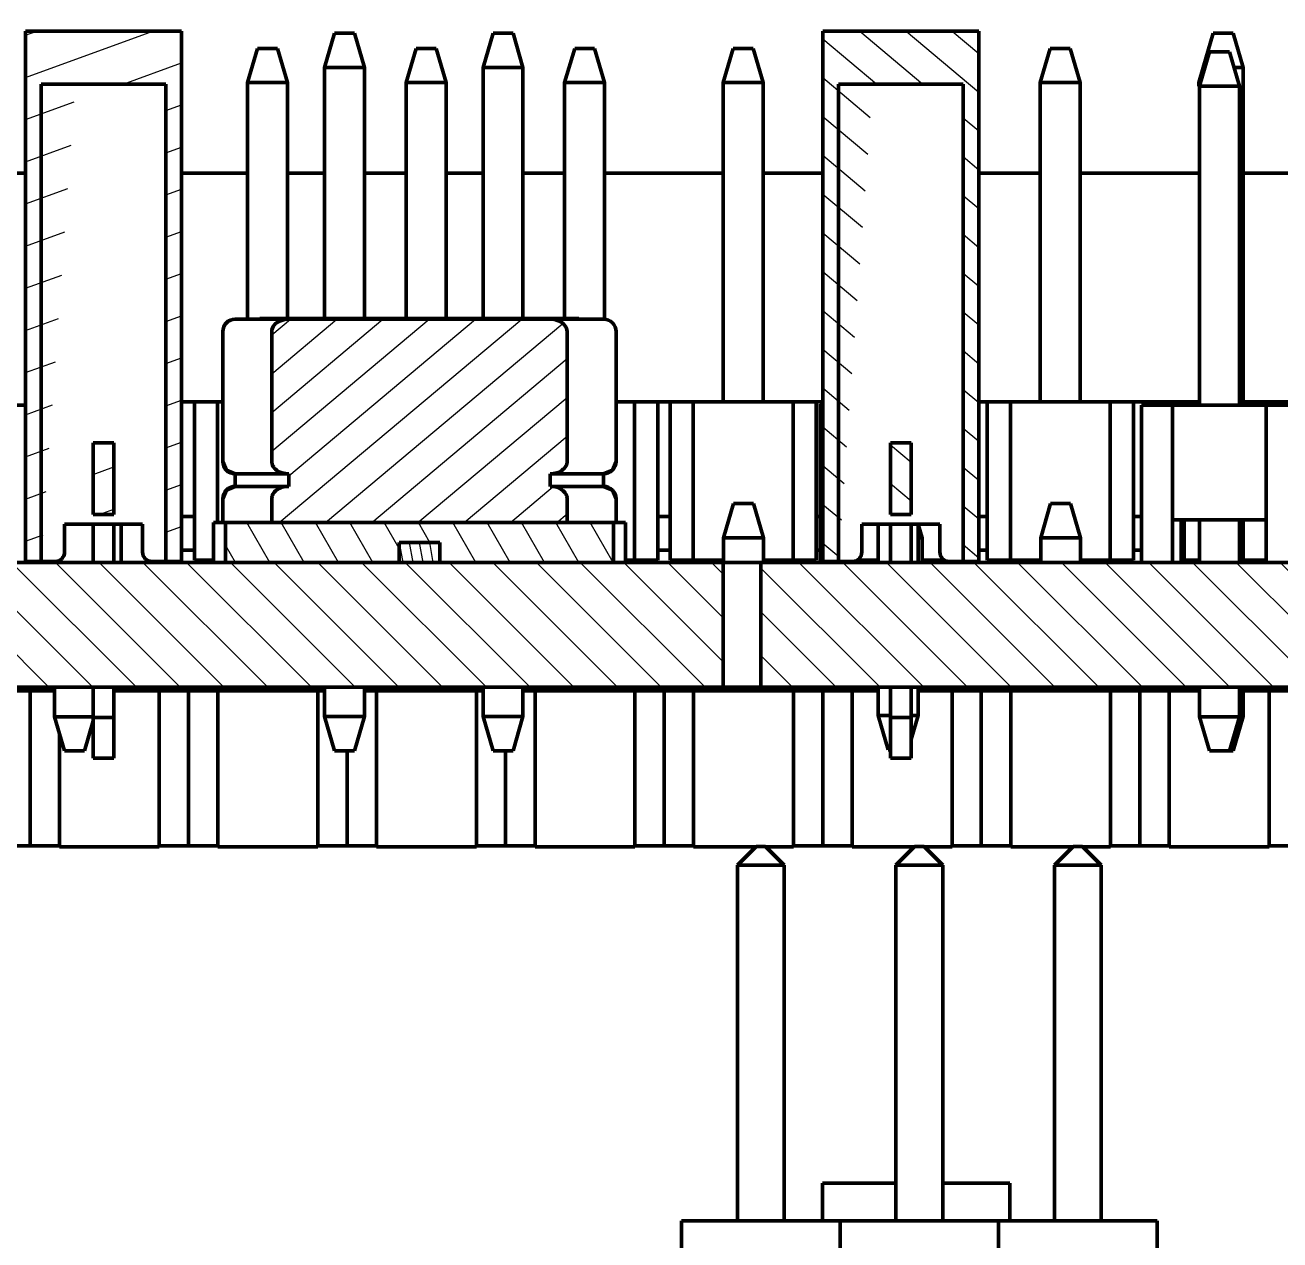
# Model space of a CAD drawing. Header units: inches. Extents: x -2049 to -860, y -317 to 524.
# Drawn here: x -1107.78 to -1094.38, y 76.03 to 89.01 of the extents above; entities that cross this region are included whole.
import ezdxf

# ---------------------------------------------------------------- set-up
doc = ezdxf.new("R2010")
doc.units = ezdxf.units.IN
doc.header["$LTSCALE"] = 2.574606
doc.header["$MEASUREMENT"] = 0
doc.header["$PDMODE"] = 3
doc.header["$PDSIZE"] = 0.3125
doc.layers.get('0').update_dxf_attribs({"linetype": 'CONTINUOUS', "lineweight": 50})
doc.layers.get('Defpoints').update_dxf_attribs({"linetype": 'CONTINUOUS'})
doc.layers.add('dim', color=7, linetype='CONTINUOUS', lineweight=9)
doc.layers.add('细实线', color=7, linetype='CONTINUOUS', lineweight=9)
doc.styles.add('TEXTSTYLE_1', font='gdt', dxfattribs={"width": 0.8})
doc.dimstyles.new('ISO-25$0', dxfattribs={"dimtxt": 5, "dimasz": 5, "dimexe": 1.25, "dimexo": 0.625, "dimtad": 1, "dimdec": 0, "dimlfac": 1.5, "dimdsep": 46, "dimtxsty": 'TEXTSTYLE_1', "dimcen": 2.5, "dimclrd": 256, "dimclre": 256, "dimclrt": 256, "dimadec": 0, "dimazin": 0, "dimtfac": 1, "dimtdec": 0, "dimtmove": 0, "dimatfit": 3, "dimfxl": 1, "dimlwd": 25, "dimarcsym": 0})

# ---------------------------------------------------------------- blocks, each defined once
blk = doc.blocks.new('*D56')
at = {"layer": 'Defpoints', "color": 0, "transparency": 16777216}
for p in [(-1218.049, 403.303), (-1091.407, 403.303), (-1171.593, 52.37)]:
    blk.add_point(p, dxfattribs=at)
at = {"layer": 'dim', "lineweight": -2, "transparency": 16777216}
for p, q in [((-1092.032, 403.303), (-1219.299, 403.303)), ((-1172.218, 52.37), (-1219.299, 52.37))]:
    blk.add_line(p, q, dxfattribs=at)
at = {"layer": 'dim', "lineweight": 25, "transparency": 16777216}
blk.add_line((-1218.049, 57.37), (-1218.049, 398.303), dxfattribs=at)
at = {"layer": 'dim', "transparency": 16777216}
for points in [[(-1218.882, 398.303), (-1217.215, 398.303), (-1218.049, 403.303)], [(-1218.882, 57.37), (-1217.215, 57.37), (-1218.049, 52.37)]]:
    blk.add_solid(points, dxfattribs=at)
at = {"layer": 'dim', "transparency": 16777216, "insert": (-1221.174, 224.866), "char_height": 5, "attachment_point": 5, "rotation": 90, "style": 'TEXTSTYLE_1'}
blk.add_mtext('526', dxfattribs=at)
blk = doc.blocks.new('*D57')
at = {"layer": 'Defpoints', "color": 0, "transparency": 16777216}
for p in [(-1231.845, 446.968), (-1055.93, 446.968), (-1171.593, 52.37)]:
    blk.add_point(p, dxfattribs=at)
at = {"layer": 'dim', "lineweight": -2, "transparency": 16777216}
for p, q in [((-1056.555, 446.968), (-1233.095, 446.968)), ((-1172.218, 52.37), (-1233.095, 52.37))]:
    blk.add_line(p, q, dxfattribs=at)
at = {"layer": 'dim', "lineweight": 25, "transparency": 16777216}
blk.add_line((-1231.845, 57.37), (-1231.845, 441.968), dxfattribs=at)
at = {"layer": 'dim', "transparency": 16777216}
for points in [[(-1232.678, 441.968), (-1231.011, 441.968), (-1231.845, 446.968)], [(-1232.678, 57.37), (-1231.011, 57.37), (-1231.845, 52.37)]]:
    blk.add_solid(points, dxfattribs=at)
at = {"layer": 'dim', "transparency": 16777216, "insert": (-1234.97, 248.072), "char_height": 5, "attachment_point": 5, "rotation": 90, "style": 'TEXTSTYLE_1'}
blk.add_mtext('592', dxfattribs=at)
blk = doc.blocks.new('*D59')
at = {"layer": 'Defpoints', "color": 0, "transparency": 16777216}
for p in [(-1163.703, 98.502), (-956.437, 71.503), (-956.437, 39.031)]:
    blk.add_point(p, dxfattribs=at)
at = {"layer": 'dim', "lineweight": -2, "transparency": 16777216}
for p, q in [((-1163.703, 97.877), (-1163.703, 37.781)), ((-956.437, 70.878), (-956.437, 37.781))]:
    blk.add_line(p, q, dxfattribs=at)
at = {"layer": 'dim', "lineweight": 25, "transparency": 16777216}
blk.add_line((-1158.703, 39.031), (-961.437, 39.031), dxfattribs=at)
at = {"layer": 'dim', "transparency": 16777216}
for points in [[(-1158.703, 39.864), (-1158.703, 38.197), (-1163.703, 39.031)], [(-961.437, 39.864), (-961.437, 38.197), (-956.437, 39.031)]]:
    blk.add_solid(points, dxfattribs=at)
at = {"layer": 'dim', "transparency": 16777216, "insert": (-1060.684, 42.156), "char_height": 5, "attachment_point": 5, "style": 'TEXTSTYLE_1'}
blk.add_mtext('311', dxfattribs=at)

msp = doc.modelspace()

# ---------------------------------------------------------------- hatches: boundary and pattern name
at = {"layer": '细实线', "linetype": 'Continuous'}
h = msp.add_hatch(dxfattribs=at)
h.set_pattern_fill('ANSI31', color=256, scale=0.133333, angle=155, style=0)
h.set_pattern_definition([(200, (-1850.8669, 3648.15607), (0.144788527, -0.39780321), [])])
edge = h.paths.add_edge_path()
edge.add_line((-1106.278, 83.28), (-1106.111, 83.28))
edge.add_line((-1106.278, 83.28), (-1106.278, 88.379))
edge.add_line((-1106.278, 88.379), (-1106.645, 88.379))
edge.add_line((-1106.645, 88.38), (-1107.245, 88.38))
edge.add_line((-1107.611, 88.379), (-1107.245, 88.379))
edge.add_line((-1107.611, 83.28), (-1107.611, 88.379))
edge.add_line((-1107.611, 83.28), (-1107.778, 83.28))
edge.add_line((-1107.778, 83.28), (-1107.778, 88.946))
edge.add_line((-1107.778, 88.946), (-1106.111, 88.946))
edge.add_line((-1106.111, 83.28), (-1106.111, 88.946))
edge = h.paths.add_edge_path()
edge.add_line((-1106.834, 83.782), (-1106.834, 84.548))
edge.add_line((-1106.834, 83.782), (-1107.056, 83.782))
edge.add_line((-1107.056, 83.782), (-1107.056, 84.548))
edge.add_line((-1107.056, 84.548), (-1106.834, 84.548))
h = msp.add_hatch(dxfattribs=at)
h.set_pattern_fill('ANSI31', color=256, scale=0.1, angle=-85, style=0)
h.set_pattern_definition([(320, (-1850.8669, 3648.15607), (0.204085066, 0.24321911), [])])
edge = h.paths.add_edge_path()
edge.add_line((-1097.763, 83.28), (-1097.596, 83.28))
edge.add_line((-1097.763, 83.28), (-1097.763, 88.379))
edge.add_line((-1097.763, 88.379), (-1098.13, 88.379))
edge.add_line((-1098.13, 88.38), (-1098.73, 88.38))
edge.add_line((-1099.096, 88.379), (-1098.73, 88.379))
edge.add_line((-1099.096, 83.28), (-1099.096, 88.379))
edge.add_line((-1099.096, 83.28), (-1099.263, 83.28))
edge.add_line((-1099.263, 83.28), (-1099.263, 88.946))
edge.add_line((-1099.263, 88.946), (-1097.596, 88.946))
edge.add_line((-1097.596, 83.28), (-1097.596, 88.946))
edge = h.paths.add_edge_path()
edge.add_line((-1098.319, 83.782), (-1098.319, 84.548))
edge.add_line((-1098.319, 83.782), (-1098.541, 83.782))
edge.add_line((-1098.541, 83.782), (-1098.541, 84.548))
edge.add_line((-1098.541, 84.548), (-1098.319, 84.548))
h = msp.add_hatch(dxfattribs=at)
h.set_pattern_fill('ANSI31', color=256, scale=0.1, angle=-5, style=0)
h.set_pattern_definition([(40, (-1850.8669, 3648.15607), (-0.204085066, 0.24321911), [])])
edge = h.paths.add_edge_path()
edge.add_line((-1104.966, 85.869), (-1102.176, 85.869))
edge.add_spline(control_points=[(-1101.994, 85.736), (-1101.994, 85.763), (-1102.013, 85.809), (-1102.084, 85.858), (-1102.142, 85.869), (-1102.176, 85.869)], knot_values=[0, 0, 0, 0, 0.333333, 0.666667, 1, 1, 1, 1], degree=3, periodic=0)
edge.add_line((-1101.994, 85.736), (-1101.994, 84.349))
edge.add_spline(control_points=[(-1102.046, 84.255), (-1102.028, 84.268), (-1102.003, 84.297), (-1101.994, 84.331), (-1101.994, 84.349)], knot_values=[0, 0, 0, 0, 0.5, 1, 1, 1, 1], degree=3, periodic=0)
edge.add_spline(control_points=[(-1102.176, 84.216), (-1102.15, 84.216), (-1102.103, 84.223), (-1102.063, 84.242), (-1102.046, 84.255)], knot_values=[0, 0, 0, 0, 0.5, 1, 1, 1, 1], degree=3, periodic=0)
edge.add_line((-1102.176, 84.216), (-1102.176, 84.082))
edge.add_spline(control_points=[(-1102.046, 84.043), (-1102.063, 84.056), (-1102.103, 84.075), (-1102.15, 84.082), (-1102.176, 84.082)], knot_values=[0, 0, 0, 0, 0.5, 1, 1, 1, 1], degree=3, periodic=0)
edge.add_spline(control_points=[(-1101.994, 83.949), (-1101.994, 83.968), (-1102.003, 84.002), (-1102.029, 84.031), (-1102.046, 84.043)], knot_values=[0, 0, 0, 0, 0.5, 1, 1, 1, 1], degree=3, periodic=0)
edge.add_line((-1101.994, 83.949), (-1101.994, 83.696))
edge.add_line((-1105.149, 83.696), (-1101.994, 83.696))
edge.add_line((-1105.149, 83.949), (-1105.149, 83.696))
edge.add_spline(control_points=[(-1105.096, 84.043), (-1105.113, 84.031), (-1105.139, 84.002), (-1105.149, 83.968), (-1105.149, 83.949)], knot_values=[0, 0, 0, 0, 0.5, 1, 1, 1, 1], degree=3, periodic=0)
edge.add_spline(control_points=[(-1104.966, 84.082), (-1104.992, 84.082), (-1105.039, 84.075), (-1105.079, 84.056), (-1105.096, 84.043)], knot_values=[0, 0, 0, 0, 0.5, 1, 1, 1, 1], degree=3, periodic=0)
edge.add_line((-1104.966, 84.216), (-1104.966, 84.082))
edge.add_spline(control_points=[(-1105.096, 84.255), (-1105.079, 84.242), (-1105.039, 84.223), (-1104.992, 84.216), (-1104.966, 84.216)], knot_values=[0, 0, 0, 0, 0.5, 1, 1, 1, 1], degree=3, periodic=0)
edge.add_spline(control_points=[(-1105.149, 84.349), (-1105.149, 84.331), (-1105.139, 84.297), (-1105.114, 84.268), (-1105.096, 84.255)], knot_values=[0, 0, 0, 0, 0.5, 1, 1, 1, 1], degree=3, periodic=0)
edge.add_line((-1105.149, 85.736), (-1105.149, 84.349))
edge.add_spline(control_points=[(-1104.966, 85.869), (-1105, 85.869), (-1105.058, 85.858), (-1105.129, 85.809), (-1105.149, 85.763), (-1105.149, 85.736)], knot_values=[0, 0, 0, 0, 0.333333, 0.666667, 1, 1, 1, 1], degree=3, periodic=0)
h = msp.add_hatch(dxfattribs=at)
h.set_pattern_fill('ANSI31', color=256, scale=0.1, angle=75, style=0)
h.set_pattern_definition([(120, (-1850.8669, 3648.15607), (-0.274963065, -0.15875), [])])
edge = h.paths.add_edge_path()
edge.add_line((-1103.788, 83.482), (-1103.354, 83.482))
edge.add_line((-1103.788, 83.269), (-1103.788, 83.482))
edge.add_line((-1103.788, 83.269), (-1105.642, 83.269))
edge.add_line((-1105.642, 83.269), (-1105.642, 83.696))
edge.add_line((-1101.5, 83.696), (-1105.642, 83.696))
edge.add_line((-1101.5, 83.269), (-1101.5, 83.696))
edge.add_line((-1101.5, 83.269), (-1103.354, 83.269))
edge.add_line((-1103.354, 83.482), (-1103.354, 83.269))
h = msp.add_hatch(dxfattribs=at)
h.set_pattern_fill('ANSI31', color=256, scale=0.033333, angle=235, style=0)
h.set_pattern_definition([(280, (-1850.8669, 3648.15607), (0.104225487, 0.0183777655), [])])
edge = h.paths.add_edge_path()
edge.add_line((-1103.788, 83.269), (-1103.354, 83.269))
edge.add_line((-1103.788, 83.269), (-1103.788, 83.482))
edge.add_line((-1103.788, 83.482), (-1103.354, 83.482))
edge.add_line((-1103.354, 83.482), (-1103.354, 83.269))
h = msp.add_hatch(dxfattribs=at)
h.set_pattern_fill('DEFAULT__45', color=256, scale=0.330309, angle=-45, style=0, pattern_type=0)
h.set_pattern_definition([(315, (-1203.72353, 1516.91895), (0.23356371, 0.23356371), [])])
edge = h.paths.add_edge_path()
edge.add_line((-1115.495, 81.936), (-1115.495, 83.269))
edge.add_line((-1114.002, 83.269), (-1115.495, 83.269))
edge.add_line((-1114.002, 83.269), (-1114.002, 81.936))
edge.add_line((-1114.002, 81.936), (-1115.495, 81.936))
edge = h.paths.add_edge_path()
edge.add_line((-1074.319, 81.936), (-1081.143, 81.936))
edge.add_line((-1081.143, 83.269), (-1081.143, 81.936))
edge.add_line((-1074.319, 83.269), (-1081.143, 83.269))
edge.add_line((-1074.319, 83.269), (-1074.319, 81.936))
edge = h.paths.add_edge_path()
edge.add_line((-1081.672, 81.936), (-1099.924, 81.936))
edge.add_line((-1099.924, 83.269), (-1099.924, 81.936))
edge.add_line((-1081.672, 83.269), (-1099.924, 83.269))
edge.add_line((-1081.672, 83.269), (-1081.672, 81.936))
edge = h.paths.add_edge_path()
edge.add_line((-1100.326, 81.936), (-1113.473, 81.936))
edge.add_line((-1113.473, 83.269), (-1113.473, 81.936))
edge.add_line((-1100.326, 83.269), (-1113.473, 83.269))
edge.add_line((-1100.326, 83.269), (-1100.326, 81.936))
h = msp.add_hatch(dxfattribs=at)
h.set_pattern_fill('DEFAULT__50', color=256, scale=2.172159, angle=75, style=0, pattern_type=0)
h.set_pattern_definition([(75, (-1203.7235, 1516.919), (-2.0981447, 0.5621962), [])])
edge = h.paths.add_edge_path()
edge.add_line((-961.437, 70.169), (-978.437, 70.169))
edge.add_spline(control_points=[(-959.437, 72.169), (-959.437, 70.998), (-960.266, 70.169), (-961.437, 70.169)], knot_values=[0, 0, 0, 0, 1, 1, 1, 1], weights=[1, 0.804738, 0.804738, 1], degree=3, periodic=0)
edge.add_line((-959.437, 81.502), (-959.437, 72.169))
edge.add_line((-959.437, 81.502), (-958.437, 81.502))
edge.add_line((-958.437, 81.502), (-958.437, 72.169))
edge.add_spline(control_points=[(-958.437, 72.169), (-958.437, 70.412), (-959.68, 69.169), (-961.437, 69.169)], knot_values=[0, 0, 0, 0, 1, 1, 1, 1], weights=[1, 0.804738, 0.804738, 1], degree=3, periodic=0)
edge.add_line((-961.437, 69.169), (-978.437, 69.169))
edge.add_line((-978.437, 69.169), (-978.437, 70.169))
edge = h.paths.add_edge_path()
edge.add_line((-1045.101, 70.169), (-1151.427, 70.169))
edge.add_line((-1045.101, 69.169), (-1045.101, 70.169))
edge.add_line((-1045.101, 69.169), (-1151.427, 69.169))
edge.add_line((-1151.427, 69.169), (-1151.427, 70.169))
edge = h.paths.add_edge_path()
edge.add_line((-1157.093, 70.169), (-1163.503, 70.169))
edge.add_line((-1157.093, 69.169), (-1157.093, 70.169))
edge.add_line((-1157.093, 69.169), (-1163.503, 69.169))
edge.add_line((-1163.503, 70.169), (-1163.503, 69.169))

# ---------------------------------------------------------------- linework, layer by layer
at = {"color": 7, "linetype": 'Continuous'}
for p, q in [((-1107.778, 83.28), (-1107.778, 88.946)), ((-1107.778, 88.946), (-1106.111, 88.946)), ((-1107.778, 83.28), (-1107.778, 88.946)), ((-1107.778, 88.946), (-1106.111, 88.946)), ((-1106.111, 83.28), (-1106.111, 88.946)), ((-1106.111, 83.28), (-1106.111, 88.946)), ((-1104.585, 88.557), (-1104.478, 88.923)), ((-1104.478, 88.923), (-1104.265, 88.923)), ((-1104.265, 88.923), (-1104.158, 88.557)), ((-1102.891, 88.557), (-1102.785, 88.923)), ((-1102.785, 88.923), (-1102.571, 88.923)), ((-1102.571, 88.923), (-1102.465, 88.557)), ((-1099.263, 83.28), (-1099.263, 88.946)), ((-1099.263, 88.946), (-1097.596, 88.946)), ((-1099.263, 83.28), (-1099.263, 88.946)), ((-1099.263, 88.946), (-1097.596, 88.946)), ((-1097.596, 83.28), (-1097.596, 88.946)), ((-1097.596, 83.28), (-1097.596, 88.946)), ((-1095.202, 88.557), (-1095.095, 88.923)), ((-1095.095, 88.923), (-1094.882, 88.923)), ((-1094.882, 88.923), (-1094.775, 88.557)), ((-1105.3, 88.76), (-1105.406, 88.396)), ((-1105.086, 88.76), (-1105.3, 88.76)), ((-1104.98, 88.396), (-1105.086, 88.76)), ((-1103.606, 88.76), (-1103.713, 88.396)), ((-1103.393, 88.76), (-1103.606, 88.76)), ((-1103.286, 88.396), (-1103.393, 88.76)), ((-1101.913, 88.76), (-1102.02, 88.396)), ((-1101.7, 88.76), (-1101.913, 88.76)), ((-1101.593, 88.396), (-1101.7, 88.76)), ((-1100.22, 88.76), (-1100.326, 88.396)), ((-1100.006, 88.76), (-1100.22, 88.76)), ((-1099.9, 88.396), (-1100.006, 88.76)), ((-1096.833, 88.76), (-1096.94, 88.396)), ((-1096.62, 88.76), (-1096.833, 88.76)), ((-1096.513, 88.396), (-1096.62, 88.76)), ((-1095.134, 88.723), (-1095.24, 88.359)), ((-1095.134, 88.723), (-1094.92, 88.723)), ((-1094.92, 88.723), (-1094.814, 88.359)), ((-1104.585, 85.869), (-1104.585, 88.557)), ((-1104.585, 88.557), (-1104.158, 88.557)), ((-1102.891, 85.869), (-1102.891, 88.557)), ((-1102.891, 88.557), (-1102.465, 88.557)), ((-1095.2, 88.556), (-1095.247, 88.396)), ((-1095.202, 88.49), (-1095.202, 88.557)), ((-1095.202, 88.557), (-1095.182, 88.557)), ((-1094.871, 88.557), (-1094.775, 88.557)), ((-1094.775, 88.557), (-1094.775, 84.95)), ((-1107.611, 88.379), (-1107.245, 88.379)), ((-1107.611, 83.28), (-1107.611, 88.379)), ((-1107.611, 83.28), (-1107.611, 88.379)), ((-1107.611, 88.379), (-1107.245, 88.379)), ((-1106.645, 88.38), (-1107.245, 88.38)), ((-1106.645, 88.38), (-1107.245, 88.38)), ((-1106.278, 88.379), (-1106.645, 88.379)), ((-1106.278, 88.379), (-1106.645, 88.379)), ((-1106.278, 83.28), (-1106.278, 88.379)), ((-1106.278, 83.28), (-1106.278, 88.379)), ((-1105.406, 88.396), (-1105.406, 85.869)), ((-1105.406, 88.396), (-1104.98, 88.396)), ((-1104.98, 85.869), (-1104.98, 88.396)), ((-1103.713, 88.396), (-1103.713, 85.869)), ((-1103.713, 88.396), (-1103.286, 88.396)), ((-1103.286, 85.869), (-1103.286, 88.396)), ((-1102.02, 88.396), (-1102.02, 85.869)), ((-1102.02, 88.396), (-1101.593, 88.396)), ((-1101.593, 85.869), (-1101.593, 88.396)), ((-1100.326, 88.396), (-1100.326, 84.987)), ((-1100.326, 88.396), (-1099.9, 88.396)), ((-1099.9, 84.987), (-1099.9, 88.396)), ((-1099.096, 88.379), (-1098.73, 88.379)), ((-1099.096, 83.28), (-1099.096, 88.379)), ((-1099.096, 83.28), (-1099.096, 88.379)), ((-1099.096, 88.379), (-1098.73, 88.379)), ((-1098.13, 88.38), (-1098.73, 88.38)), ((-1098.13, 88.38), (-1098.73, 88.38)), ((-1097.763, 88.379), (-1098.13, 88.379)), ((-1097.763, 88.379), (-1098.13, 88.379)), ((-1097.763, 83.28), (-1097.763, 88.379)), ((-1097.763, 83.28), (-1097.763, 88.379)), ((-1096.94, 88.396), (-1096.94, 84.987)), ((-1096.94, 88.396), (-1096.513, 88.396)), ((-1096.513, 84.987), (-1096.513, 88.396)), ((-1095.247, 88.396), (-1095.247, 88.359)), ((-1095.247, 88.396), (-1095.229, 88.396)), ((-1095.24, 88.359), (-1095.24, 84.95)), ((-1095.24, 88.359), (-1094.814, 88.359)), ((-1094.814, 88.359), (-1094.814, 84.95)), ((-1108.366, 87.429), (-1107.778, 87.429)), ((-1106.111, 87.429), (-1105.406, 87.429)), ((-1104.98, 87.429), (-1104.585, 87.429)), ((-1104.158, 87.429), (-1103.713, 87.429)), ((-1103.286, 87.429), (-1102.891, 87.429)), ((-1102.465, 87.429), (-1102.02, 87.429)), ((-1101.593, 87.429), (-1100.326, 87.429)), ((-1099.9, 87.429), (-1099.263, 87.429)), ((-1097.596, 87.429), (-1096.94, 87.429)), ((-1096.513, 87.429), (-1095.247, 87.429)), ((-1094.775, 87.429), (-1093.553, 87.429)), ((-1105.538, 85.869), (-1101.604, 85.869)), ((-1105.274, 85.869), (-1105.274, 85.876)), ((-1101.868, 85.876), (-1105.274, 85.876)), ((-1104.966, 85.869), (-1102.176, 85.869)), ((-1101.868, 85.869), (-1101.868, 85.876)), ((-1105.671, 85.736), (-1105.671, 84.349)), ((-1105.149, 85.736), (-1105.149, 84.349)), ((-1105.149, 85.736), (-1105.149, 84.349)), ((-1101.994, 85.736), (-1101.994, 84.349)), ((-1101.994, 85.736), (-1101.994, 84.349)), ((-1101.471, 85.736), (-1101.471, 84.349)), ((-1106.106, 84.987), (-1105.671, 84.987)), ((-1105.973, 84.987), (-1105.973, 83.294)), ((-1105.726, 83.696), (-1105.726, 84.987)), ((-1101.471, 84.987), (-1099.263, 84.987)), ((-1101.273, 83.294), (-1101.273, 84.987)), ((-1101.026, 83.294), (-1101.026, 84.987)), ((-1100.893, 84.987), (-1100.893, 83.294)), ((-1100.646, 83.294), (-1100.646, 84.987)), ((-1099.58, 83.294), (-1099.58, 84.987)), ((-1099.333, 83.294), (-1099.333, 84.987)), ((-1097.596, 84.987), (-1095.24, 84.987)), ((-1097.506, 84.987), (-1097.506, 83.294)), ((-1097.26, 83.294), (-1097.26, 84.987)), ((-1096.193, 83.294), (-1096.193, 84.987)), ((-1095.946, 83.294), (-1095.946, 84.987)), ((-1095.813, 84.95), (-1095.813, 84.987)), ((-1095.566, 84.95), (-1095.566, 84.987)), ((-1094.775, 84.987), (-1093.509, 84.987)), ((-1094.5, 84.95), (-1094.5, 84.987)), ((-1109.537, 84.95), (-1107.778, 84.95)), ((-1099.291, 83.269), (-1099.291, 84.962)), ((-1099.291, 84.962), (-1099.263, 84.962)), ((-1095.86, 83.269), (-1095.86, 84.95)), ((-1095.86, 84.95), (-1094.194, 84.95)), ((-1095.527, 83.269), (-1095.527, 84.95)), ((-1094.527, 84.95), (-1094.527, 83.269)), ((-1107.056, 83.782), (-1107.056, 84.548)), ((-1107.056, 84.548), (-1106.834, 84.548)), ((-1107.056, 83.782), (-1107.056, 84.548)), ((-1107.056, 84.548), (-1106.834, 84.548)), ((-1106.834, 83.782), (-1106.834, 84.548)), ((-1106.834, 83.782), (-1106.834, 84.548)), ((-1098.541, 83.782), (-1098.541, 84.548)), ((-1098.541, 84.548), (-1098.319, 84.548)), ((-1098.541, 83.782), (-1098.541, 84.548)), ((-1098.541, 84.548), (-1098.319, 84.548)), ((-1098.319, 83.782), (-1098.319, 84.548)), ((-1098.319, 83.782), (-1098.319, 84.548)), ((-1105.671, 84.349), (-1105.632, 84.255)), ((-1101.471, 84.349), (-1101.51, 84.255)), ((-1105.632, 84.255), (-1105.538, 84.216)), ((-1105.538, 84.216), (-1105.538, 84.082)), ((-1104.966, 84.216), (-1105.538, 84.216)), ((-1104.966, 84.216), (-1104.966, 84.082)), ((-1104.966, 84.216), (-1104.966, 84.082)), ((-1102.176, 84.216), (-1102.176, 84.082)), ((-1102.176, 84.216), (-1102.176, 84.082)), ((-1101.604, 84.216), (-1102.176, 84.216)), ((-1101.51, 84.255), (-1101.604, 84.216)), ((-1101.604, 84.216), (-1101.604, 84.082)), ((-1105.632, 84.043), (-1105.671, 83.949)), ((-1105.538, 84.082), (-1105.632, 84.043)), ((-1105.538, 84.082), (-1104.966, 84.082)), ((-1102.176, 84.082), (-1101.604, 84.082)), ((-1101.604, 84.082), (-1101.51, 84.043)), ((-1101.51, 84.043), (-1101.471, 83.949)), ((-1105.671, 83.949), (-1105.671, 83.696)), ((-1105.149, 83.949), (-1105.149, 83.696)), ((-1105.149, 83.949), (-1105.149, 83.696)), ((-1101.994, 83.949), (-1101.994, 83.696)), ((-1101.994, 83.949), (-1101.994, 83.696)), ((-1101.471, 83.949), (-1101.471, 83.696)), ((-1100.323, 83.531), (-1100.216, 83.898)), ((-1100.216, 83.898), (-1100.003, 83.898)), ((-1100.003, 83.898), (-1099.896, 83.531)), ((-1096.936, 83.531), (-1096.83, 83.898)), ((-1096.83, 83.898), (-1096.616, 83.898)), ((-1096.616, 83.898), (-1096.51, 83.531)), ((-1106.834, 83.782), (-1107.056, 83.782)), ((-1106.834, 83.782), (-1107.056, 83.782)), ((-1106.106, 83.76), (-1105.973, 83.76)), ((-1101.026, 83.76), (-1100.893, 83.76)), ((-1099.333, 83.76), (-1099.291, 83.76)), ((-1098.319, 83.782), (-1098.541, 83.782)), ((-1098.319, 83.782), (-1098.541, 83.782)), ((-1097.596, 83.76), (-1097.506, 83.76)), ((-1095.946, 83.76), (-1095.86, 83.76)), ((-1107.361, 83.68), (-1107.361, 83.38)), ((-1106.528, 83.68), (-1107.361, 83.68)), ((-1107.056, 83.671), (-1107.056, 83.269)), ((-1106.834, 83.669), (-1106.834, 83.269)), ((-1106.756, 83.669), (-1106.756, 83.269)), ((-1106.528, 83.38), (-1106.528, 83.68)), ((-1105.771, 83.269), (-1105.771, 83.696)), ((-1101.371, 83.696), (-1105.771, 83.696)), ((-1105.642, 83.269), (-1105.642, 83.696)), ((-1101.5, 83.696), (-1105.642, 83.696)), ((-1105.642, 83.269), (-1105.642, 83.696)), ((-1105.149, 83.696), (-1101.994, 83.696)), ((-1101.5, 83.269), (-1101.5, 83.696)), ((-1101.5, 83.269), (-1101.5, 83.696)), ((-1101.371, 83.269), (-1101.371, 83.696)), ((-1098.846, 83.68), (-1098.846, 83.38)), ((-1098.013, 83.68), (-1098.846, 83.68)), ((-1098.671, 83.269), (-1098.671, 83.68)), ((-1098.541, 83.671), (-1098.541, 83.269)), ((-1098.319, 83.669), (-1098.319, 83.269)), ((-1098.246, 83.68), (-1098.203, 83.531)), ((-1098.244, 83.669), (-1098.244, 83.269)), ((-1098.013, 83.38), (-1098.013, 83.68)), ((-1095.527, 83.723), (-1094.527, 83.723)), ((-1095.435, 83.723), (-1095.435, 83.269)), ((-1095.402, 83.723), (-1095.402, 83.269)), ((-1095.24, 83.269), (-1095.24, 83.723)), ((-1094.814, 83.723), (-1094.814, 83.269)), ((-1094.775, 83.269), (-1094.775, 83.723)), ((-1100.323, 83.269), (-1100.323, 83.531)), ((-1100.323, 83.531), (-1099.896, 83.531)), ((-1099.896, 83.531), (-1099.896, 83.269)), ((-1098.244, 83.531), (-1098.203, 83.531)), ((-1098.203, 83.531), (-1098.203, 83.269)), ((-1096.936, 83.269), (-1096.936, 83.531)), ((-1096.936, 83.531), (-1096.51, 83.531)), ((-1096.51, 83.531), (-1096.51, 83.269)), ((-1105.973, 83.4), (-1106.106, 83.4)), ((-1103.788, 83.269), (-1103.788, 83.482)), ((-1103.788, 83.482), (-1103.354, 83.482)), ((-1103.788, 83.482), (-1103.354, 83.482)), ((-1103.788, 83.269), (-1103.788, 83.482)), ((-1103.788, 83.269), (-1103.788, 83.482)), ((-1103.788, 83.482), (-1103.354, 83.482)), ((-1103.354, 83.482), (-1103.354, 83.269)), ((-1103.354, 83.482), (-1103.354, 83.269)), ((-1103.354, 83.482), (-1103.354, 83.269)), ((-1100.893, 83.4), (-1101.026, 83.4)), ((-1099.291, 83.4), (-1099.333, 83.4)), ((-1097.506, 83.4), (-1097.596, 83.4)), ((-1095.86, 83.4), (-1095.946, 83.4)), ((-1100.326, 83.269), (-1113.473, 83.269)), ((-1081.576, 83.269), (-1113.473, 83.269)), ((-1107.611, 83.28), (-1107.778, 83.28)), ((-1107.461, 83.28), (-1107.778, 83.28)), ((-1106.428, 83.28), (-1106.111, 83.28)), ((-1106.278, 83.28), (-1106.111, 83.28)), ((-1105.771, 83.294), (-1105.973, 83.294)), ((-1103.788, 83.269), (-1105.642, 83.269)), ((-1103.788, 83.269), (-1103.354, 83.269)), ((-1101.5, 83.269), (-1103.354, 83.269)), ((-1101.371, 83.294), (-1101.026, 83.294)), ((-1100.893, 83.294), (-1100.323, 83.294)), ((-1100.326, 83.269), (-1100.326, 81.936)), ((-1100.326, 83.269), (-1100.326, 81.936)), ((-1099.924, 83.269), (-1099.924, 81.936)), ((-1081.672, 83.269), (-1099.924, 83.269)), ((-1099.924, 83.269), (-1099.924, 81.936)), ((-1099.896, 83.294), (-1099.333, 83.294)), ((-1099.096, 83.28), (-1099.263, 83.28)), ((-1098.946, 83.28), (-1099.263, 83.28)), ((-1098.895, 83.294), (-1098.671, 83.294)), ((-1098.203, 83.294), (-1097.964, 83.294)), ((-1097.957, 83.28), (-1097.957, 83.269)), ((-1097.913, 83.28), (-1097.596, 83.28)), ((-1097.763, 83.28), (-1097.596, 83.28)), ((-1097.506, 83.294), (-1096.936, 83.294)), ((-1096.51, 83.294), (-1095.946, 83.294)), ((-1095.402, 83.294), (-1095.243, 83.294)), ((-1094.775, 83.294), (-1094.527, 83.294)), ((-1100.326, 81.936), (-1113.473, 81.936)), ((-1113.473, 81.936), (-1081.672, 81.936)), ((-1108.733, 81.898), (-1107.467, 81.898)), ((-1107.729, 81.898), (-1107.729, 80.242)), ((-1107.469, 81.621), (-1107.469, 81.936)), ((-1107.056, 81.936), (-1107.056, 81.18)), ((-1106.834, 81.936), (-1106.834, 81.18)), ((-1106.834, 81.898), (-1104.585, 81.898)), ((-1106.669, 81.936), (-1106.669, 81.898)), ((-1106.349, 81.898), (-1106.349, 80.231)), ((-1106.036, 81.898), (-1106.036, 80.242)), ((-1105.723, 81.898), (-1105.723, 80.231)), ((-1105.403, 81.898), (-1105.403, 81.936)), ((-1104.976, 81.936), (-1104.976, 81.898)), ((-1104.656, 81.898), (-1104.656, 80.231)), ((-1104.585, 81.623), (-1104.585, 81.936)), ((-1104.158, 81.624), (-1104.158, 81.936)), ((-1104.158, 81.898), (-1102.891, 81.898)), ((-1104.029, 81.898), (-1104.029, 80.231)), ((-1103.71, 81.898), (-1103.71, 81.936)), ((-1103.283, 81.936), (-1103.283, 81.898)), ((-1102.963, 81.898), (-1102.963, 80.231)), ((-1102.891, 81.623), (-1102.891, 81.936)), ((-1102.465, 81.624), (-1102.465, 81.936)), ((-1102.465, 81.898), (-1098.671, 81.898)), ((-1102.336, 81.898), (-1102.336, 80.231)), ((-1102.016, 81.898), (-1102.016, 81.936)), ((-1101.59, 81.936), (-1101.59, 81.898)), ((-1101.27, 81.898), (-1101.27, 80.231)), ((-1100.956, 81.898), (-1100.956, 80.242)), ((-1100.643, 81.898), (-1100.643, 80.231)), ((-1100.323, 81.898), (-1100.323, 81.936)), ((-1081.672, 81.936), (-1099.924, 81.936)), ((-1099.896, 81.936), (-1099.896, 81.898)), ((-1099.576, 81.898), (-1099.576, 80.231)), ((-1099.263, 80.242), (-1099.263, 81.898)), ((-1098.95, 80.231), (-1098.95, 81.898)), ((-1098.671, 81.633), (-1098.671, 81.936)), ((-1098.541, 81.936), (-1098.541, 81.18)), ((-1098.319, 81.936), (-1098.319, 81.18)), ((-1098.244, 81.936), (-1098.244, 81.633)), ((-1098.244, 81.898), (-1095.24, 81.898)), ((-1098.203, 81.936), (-1098.203, 81.898)), ((-1097.883, 80.231), (-1097.883, 81.898)), ((-1097.57, 80.242), (-1097.57, 81.898)), ((-1097.256, 80.231), (-1097.256, 81.898)), ((-1096.936, 81.898), (-1096.936, 81.936)), ((-1096.51, 81.936), (-1096.51, 81.898)), ((-1096.19, 80.231), (-1096.19, 81.898)), ((-1095.876, 80.242), (-1095.876, 81.898)), ((-1095.563, 80.231), (-1095.563, 81.898)), ((-1095.24, 81.621), (-1095.24, 81.936)), ((-1094.814, 81.936), (-1094.814, 81.621)), ((-1094.775, 81.624), (-1094.775, 81.936)), ((-1094.775, 81.898), (-1093.509, 81.898)), ((-1094.496, 80.231), (-1094.496, 81.898)), ((-1107.363, 81.257), (-1107.469, 81.621)), ((-1107.469, 81.621), (-1107.056, 81.621)), ((-1104.158, 81.624), (-1104.585, 81.624)), ((-1104.478, 81.257), (-1104.585, 81.623)), ((-1104.265, 81.257), (-1104.158, 81.624)), ((-1102.465, 81.624), (-1102.891, 81.624)), ((-1102.785, 81.257), (-1102.891, 81.623)), ((-1102.571, 81.257), (-1102.465, 81.624)), ((-1098.564, 81.269), (-1098.671, 81.633)), ((-1098.671, 81.633), (-1098.541, 81.633)), ((-1098.244, 81.633), (-1098.319, 81.379)), ((-1098.319, 81.633), (-1098.244, 81.633)), ((-1095.134, 81.257), (-1095.24, 81.621)), ((-1095.24, 81.621), (-1094.814, 81.621)), ((-1094.814, 81.621), (-1094.92, 81.257)), ((-1094.882, 81.257), (-1094.775, 81.624)), ((-1094.775, 81.624), (-1094.814, 81.624)), ((-1107.056, 81.576), (-1107.149, 81.257)), ((-1106.834, 81.613), (-1107.056, 81.613)), ((-1098.319, 81.613), (-1098.541, 81.613)), ((-1107.416, 81.447), (-1107.416, 80.231)), ((-1107.149, 81.257), (-1107.363, 81.257)), ((-1104.265, 81.257), (-1104.478, 81.257)), ((-1104.343, 81.257), (-1104.343, 80.242)), ((-1102.571, 81.257), (-1102.785, 81.257)), ((-1102.65, 81.257), (-1102.65, 80.242)), ((-1098.541, 81.269), (-1098.564, 81.269)), ((-1094.882, 81.257), (-1095.134, 81.257)), ((-1106.834, 81.18), (-1107.056, 81.18)), ((-1098.319, 81.18), (-1098.541, 81.18)), ((-1108.043, 80.242), (-1107.416, 80.242)), ((-1107.416, 80.231), (-1106.349, 80.231)), ((-1106.349, 80.242), (-1105.723, 80.242)), ((-1105.723, 80.231), (-1104.656, 80.231)), ((-1104.656, 80.242), (-1104.029, 80.242)), ((-1104.029, 80.231), (-1102.963, 80.231)), ((-1102.963, 80.242), (-1102.336, 80.242)), ((-1102.336, 80.231), (-1101.27, 80.231)), ((-1101.27, 80.242), (-1100.643, 80.242)), ((-1100.643, 80.231), (-1099.975, 80.231)), ((-1100.175, 80.036), (-1099.975, 80.236)), ((-1099.975, 80.236), (-1099.875, 80.236)), ((-1099.675, 80.036), (-1099.875, 80.236)), ((-1099.875, 80.231), (-1099.576, 80.231)), ((-1099.576, 80.242), (-1098.95, 80.242)), ((-1098.95, 80.231), (-1098.282, 80.231)), ((-1098.482, 80.036), (-1098.282, 80.236)), ((-1098.282, 80.236), (-1098.182, 80.236)), ((-1097.982, 80.036), (-1098.182, 80.236)), ((-1098.182, 80.231), (-1097.883, 80.231)), ((-1097.883, 80.242), (-1097.256, 80.242)), ((-1097.256, 80.231), (-1096.589, 80.231)), ((-1096.789, 80.036), (-1096.589, 80.236)), ((-1096.589, 80.236), (-1096.489, 80.236)), ((-1096.289, 80.036), (-1096.489, 80.236)), ((-1096.489, 80.231), (-1096.19, 80.231)), ((-1096.19, 80.242), (-1095.563, 80.242)), ((-1095.563, 80.231), (-1094.496, 80.231)), ((-1094.496, 80.242), (-1093.87, 80.242)), ((-1100.175, 76.236), (-1100.175, 80.036)), ((-1099.675, 80.036), (-1100.175, 80.036)), ((-1099.675, 76.236), (-1099.675, 80.036)), ((-1098.482, 76.236), (-1098.482, 80.036)), ((-1097.982, 80.036), (-1098.482, 80.036)), ((-1097.982, 76.236), (-1097.982, 80.036)), ((-1096.789, 76.236), (-1096.789, 80.036)), ((-1096.289, 80.036), (-1096.789, 80.036)), ((-1096.289, 76.236), (-1096.289, 80.036)), ((-1099.265, 76.636), (-1099.265, 76.236)), ((-1099.265, 76.636), (-1098.482, 76.636)), ((-1097.982, 76.636), (-1097.265, 76.636)), ((-1097.265, 76.636), (-1097.265, 76.236)), ((-1100.772, 76.236), (-1100.772, 74.569)), ((-1100.772, 76.236), (-1095.692, 76.236)), ((-1099.079, 74.569), (-1099.079, 76.236)), ((-1097.385, 74.569), (-1097.385, 76.236)), ((-1095.692, 74.569), (-1095.692, 76.236))]:
    msp.add_line(p, q, dxfattribs=at)
for p, q in [((-1104.158, 88.557), (-1104.158, 85.876)), ((-1102.465, 88.557), (-1102.465, 85.876))]:
    msp.add_line(p, q)
for centre, radius, start, end in [((-1105.538, 85.736), 0.133, 90, 180), ((-1101.604, 85.736), 0.133, 0, 90), ((-1105.538, 84.349), 0.133, 180, 270), ((-1101.604, 84.349), 0.133, 270, 0), ((-1105.538, 83.949), 0.133, 90, 180), ((-1101.604, 83.949), 0.133, 0, 90), ((-1107.461, 83.38), 0.1, 270, 0), ((-1106.428, 83.38), 0.1, 180, 270), ((-1098.946, 83.38), 0.1, 270, 0), ((-1097.913, 83.38), 0.1, 180, 270)]:
    msp.add_arc(centre, radius, start, end, dxfattribs=at)
for points, start_tangent, end_tangent in [([(-1104.966, 85.869), (-1105.055, 85.852), (-1105.122, 85.806), (-1105.149, 85.736)], (-1, 0), (0, -1)), ([(-1104.966, 85.869), (-1105.055, 85.852), (-1105.122, 85.806), (-1105.149, 85.736)], (-1, 0), (0, -1)), ([(-1101.994, 85.736), (-1102.02, 85.806), (-1102.087, 85.852), (-1102.176, 85.869)], (0, 1), (-1, 0)), ([(-1101.994, 85.736), (-1102.02, 85.806), (-1102.087, 85.852), (-1102.176, 85.869)], (0, 1), (-1, 0)), ([(-1105.149, 84.349), (-1105.135, 84.298), (-1105.096, 84.255)], (0, -1), (0.803819, -0.594874)), ([(-1105.149, 84.349), (-1105.135, 84.298), (-1105.096, 84.255)], (0, -1), (0.803819, -0.594874)), ([(-1102.046, 84.255), (-1102.007, 84.298), (-1101.994, 84.349)], (0.803819, 0.594874), (0, 1)), ([(-1102.046, 84.255), (-1102.007, 84.298), (-1101.994, 84.349)], (0.803819, 0.594874), (0, 1)), ([(-1105.096, 84.255), (-1105.037, 84.226), (-1104.966, 84.216)], (0.803819, -0.594874), (1, 0)), ([(-1105.096, 84.255), (-1105.037, 84.226), (-1104.966, 84.216)], (0.803819, -0.594874), (1, 0)), ([(-1102.176, 84.216), (-1102.105, 84.226), (-1102.046, 84.255)], (1, 0), (0.803819, 0.594874)), ([(-1102.176, 84.216), (-1102.105, 84.226), (-1102.046, 84.255)], (1, 0), (0.803819, 0.594874)), ([(-1105.096, 84.043), (-1105.135, 84), (-1105.149, 83.949)], (-0.803819, -0.594875), (0, -1)), ([(-1105.096, 84.043), (-1105.135, 84), (-1105.149, 83.949)], (-0.803819, -0.594874), (0, -1)), ([(-1104.966, 84.082), (-1105.037, 84.072), (-1105.096, 84.043)], (-1, 0), (-0.803819, -0.594874)), ([(-1104.966, 84.082), (-1105.037, 84.072), (-1105.096, 84.043)], (-1, 0), (-0.803819, -0.594874)), ([(-1102.046, 84.043), (-1102.105, 84.072), (-1102.176, 84.082)], (-0.803819, 0.594874), (-1, 0)), ([(-1102.046, 84.043), (-1102.105, 84.072), (-1102.176, 84.082)], (-0.803819, 0.594874), (-1, 0)), ([(-1101.994, 83.949), (-1102.007, 84), (-1102.046, 84.043)], (0, 1), (-0.803819, 0.594875)), ([(-1101.994, 83.949), (-1102.007, 84), (-1102.046, 84.043)], (0, 1), (-0.803819, 0.594874))]:
    msp.add_spline(points, degree=3, dxfattribs=dict(at, start_tangent=start_tangent, end_tangent=end_tangent))

# ---------------------------------------------------------------- dimensions: what is measured, and where the dimension line sits
at = {"layer": 'dim'}
for base, p2, text, picture, middle in [((-1231.845, 446.968), (-1055.93, 446.968), '592', '*D57', (-1231.845, 248.072)), ((-1218.049, 403.303), (-1091.407, 403.303), '526', '*D56', (-1218.049, 224.866))]:
    dim = msp.add_linear_dim(base=base, p1=(-1171.593, 52.37), p2=p2, angle=90, text=text, dimstyle='ISO-25$0', dxfattribs=at)
    dim.commit()
    dim.dimension.update_dxf_attribs({"geometry": picture, "text_midpoint": middle, "dimtype": 160})
dim = msp.add_linear_dim(base=(-956.437, 39.031), p1=(-1163.703, 98.502), p2=(-956.437, 71.503), text='311', dimstyle='ISO-25$0', dxfattribs=at)
dim.commit()
dim.dimension.update_dxf_attribs({"geometry": '*D59', "text_midpoint": (-1060.684, 39.031), "dimtype": 160})

doc.saveas('drawing.dxf')
